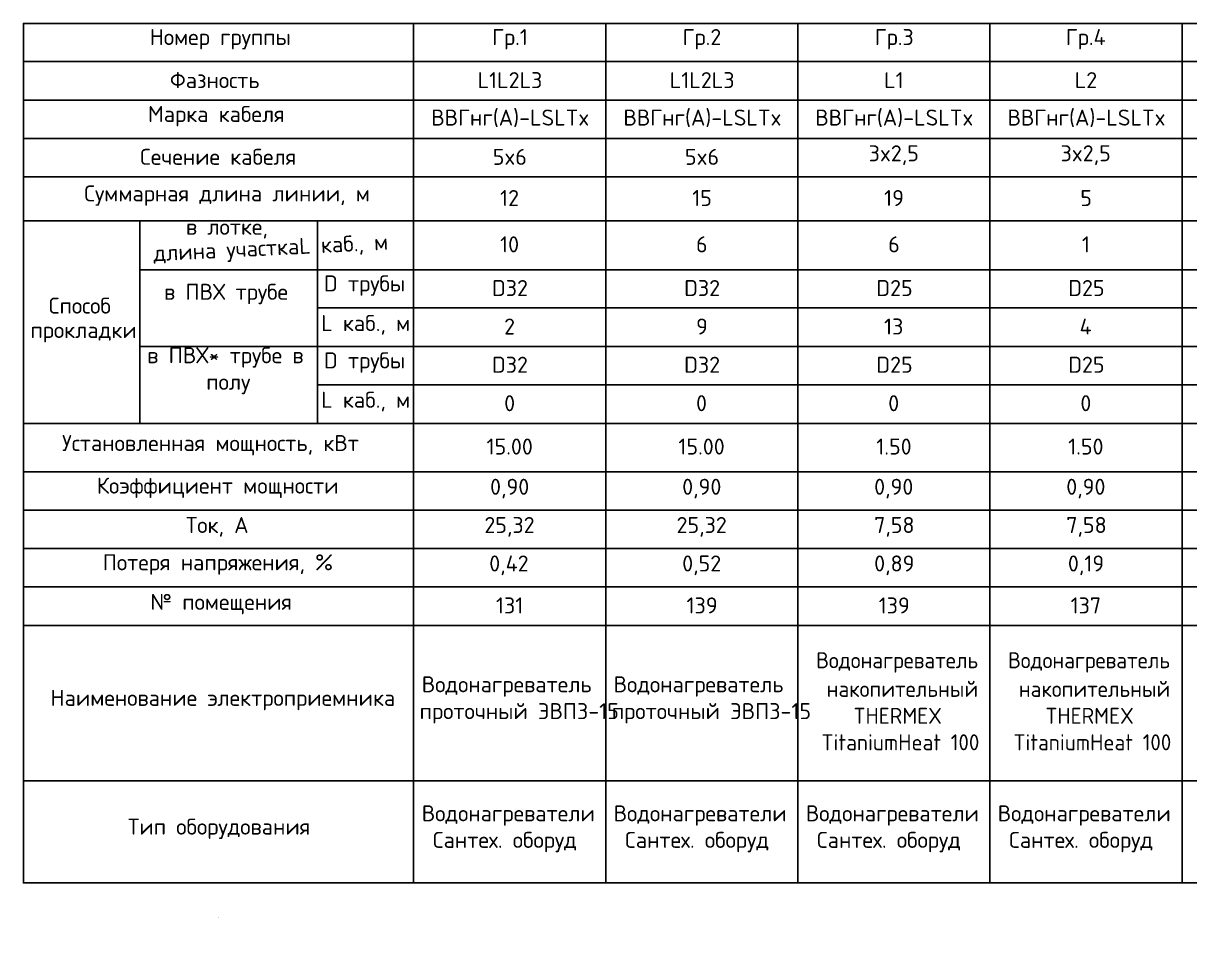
# Model space of a CAD drawing. Header units: millimetres. Extents: x -32 to 417638015, y -35 to 175284279.
# Drawn here: x 416802061 to 416820279, y 175210069 to 175224255 of the extents above; entities that cross this region are included whole.
import ezdxf

# ---------------------------------------------------------------- set-up
doc = ezdxf.new("R2010")
doc.units = ezdxf.units.MM
doc.layers.add('PDF _0', color=7, linetype='Continuous')
doc.layers.add('PDF _Текст', color=7, linetype='Continuous')
doc.styles.add('PDF GOST Common', font='GOST_Common.ttf')
doc.styles.add('PDF ISOCPEUR', font='isocpeur.ttf')

msp = doc.modelspace()

# ---------------------------------------------------------------- linework, layer by layer
at = {"layer": 'PDF _0', "lineweight": 25}
for points in [[(416832155, 175210831), (416802061, 175210831), (416802061, 175224255), (416832155, 175224255)], [(416808157, 175224255), (416808157, 175210831)], [(416811159, 175224255), (416811159, 175210831)], [(416814156, 175224255), (416814156, 175210831)], [(416817157, 175224255), (416817157, 175210831)], [(416820159, 175224255), (416820159, 175210831)], [(416802061, 175223658), (416832155, 175223658)], [(416802061, 175223057), (416832155, 175223057)], [(416802061, 175222456), (416832155, 175222456)], [(416802061, 175221859), (416832155, 175221859)], [(416802061, 175221169), (416832155, 175221169)], [(416803881, 175221169), (416803881, 175218007)], [(416806658, 175221169), (416806658, 175218007)], [(416803881, 175220407), (416832156, 175220407)], [(416806658, 175219810), (416832156, 175219810)], [(416803881, 175219209), (416832156, 175219209)], [(416806658, 175218608), (416832156, 175218608)], [(416802061, 175218007), (416832155, 175218007)], [(416802061, 175217253), (416832155, 175217253)], [(416802061, 175216652), (416832155, 175216652)], [(416802061, 175216051), (416832155, 175216051)], [(416802061, 175215454), (416832155, 175215454)], [(416802061, 175214853), (416832155, 175214853)], [(416802061, 175212423), (416832155, 175212423)]]:
    msp.add_lwpolyline(points, dxfattribs=at)

# ---------------------------------------------------------------- texts
at = {"layer": 'PDF _Текст', "attachment_point": 4}
for s, insert, char_height, style in [('Номер группы', (416804034, 175224007), 250, 'PDF ISOCPEUR'), ('Гр.1', (416809381, 175224007), 250, 'PDF ISOCPEUR'), ('Гр.2', (416812357, 175224007), 250, 'PDF ISOCPEUR'), ('Гр.3', (416815358, 175224007), 250, 'PDF ISOCPEUR'), ('Гр.4', (416818343, 175224007), 250, 'PDF ISOCPEUR'), ('Фазность', (416804351, 175223368), 250, 'PDF ISOCPEUR'), ('L1L2L3', (416809156, 175223368), 250, 'PDF ISOCPEUR'), ('L1L2L3', (416812158, 175223368), 250, 'PDF ISOCPEUR'), ('L1', (416815506, 175223368), 250, 'PDF ISOCPEUR'), ('L2', (416818483, 175223368), 250, 'PDF ISOCPEUR'), ('Марка кабеля', (416804008, 175222805), 250, 'PDF ISOCPEUR'), ('ВВГнг(A)-LSLTx', (416808432, 175222771), 250, 'PDF ISOCPEUR'), ('ВВГнг(A)-LSLTx', (416811434, 175222771), 250, 'PDF ISOCPEUR'), ('ВВГнг(A)-LSLTx', (416814431, 175222771), 250, 'PDF ISOCPEUR'), ('ВВГнг(A)-LSLTx', (416817433, 175222771), 250, 'PDF ISOCPEUR'), ('Сечение кабеля', (416803885, 175222170), 250, 'PDF ISOCPEUR'), ('5x6', (416809393, 175222170), 250, 'PDF ISOCPEUR'), ('5x6', (416812395, 175222170), 250, 'PDF ISOCPEUR'), ('3x2,5', (416815265, 175222196), 250, 'PDF ISOCPEUR'), ('3x2,5', (416818262, 175222196), 250, 'PDF ISOCPEUR'), ('Суммарная длина линии, м', (416803013, 175221565), 250, 'PDF ISOCPEUR'), ('12', (416809508, 175221527), 250, 'PDF ISOCPEUR'), ('15', (416812509, 175221527), 250, 'PDF ISOCPEUR'), ('19', (416815506, 175221527), 250, 'PDF ISOCPEUR'), ('5', (416818571, 175221527), 250, 'PDF ISOCPEUR'), ('в лотке,', (416804601, 175221048), 250, 'PDF ISOCPEUR'), ('10', (416809508, 175220803), 250, 'PDF ISOCPEUR'), ('6', (416812568, 175220803), 250, 'PDF ISOCPEUR'), ('6', (416815570, 175220803), 250, 'PDF ISOCPEUR'), ('1', (416818597, 175220803), 250, 'PDF ISOCPEUR'), ('D трубы', (416806756, 175220159), 250, 'PDF ISOCPEUR'), ('D32', (416809381, 175220121), 250, 'PDF ISOCPEUR'), ('D32', (416812382, 175220121), 250, 'PDF ISOCPEUR'), ('D25', (416815384, 175220121), 250, 'PDF ISOCPEUR'), ('D25', (416818381, 175220121), 250, 'PDF ISOCPEUR'), ('в ПВХ трубе', (416804258, 175220028), 250, 'PDF ISOCPEUR'), ('Способ', (416802459, 175219846), 250, 'PDF ISOCPEUR'), ('L каб., м', (416806713, 175219545), 250, 'PDF ISOCPEUR'), ('прокладки', (416802171, 175219431), 250, 'PDF ISOCPEUR'), ('2', (416809571, 175219520), 250, 'PDF ISOCPEUR'), ('9', (416812568, 175219520), 250, 'PDF ISOCPEUR'), ('13', (416815506, 175219520), 250, 'PDF ISOCPEUR'), ('4', (416818559, 175219520), 250, 'PDF ISOCPEUR'), ('в ПВХ* трубе в', (416803996, 175219037), 250, 'PDF ISOCPEUR'), ('D трубы', (416806756, 175218957), 250, 'PDF ISOCPEUR'), ('D32', (416809381, 175218923), 250, 'PDF ISOCPEUR'), ('D32', (416812382, 175218923), 250, 'PDF ISOCPEUR'), ('D25', (416815384, 175218923), 250, 'PDF ISOCPEUR'), ('D25', (416818381, 175218923), 250, 'PDF ISOCPEUR'), ('полу', (416804918, 175218622), 250, 'PDF ISOCPEUR'), ('L каб., м', (416806713, 175218347), 250, 'PDF ISOCPEUR'), ('0', (416809571, 175218322), 250, 'PDF ISOCPEUR'), ('0', (416812568, 175218322), 250, 'PDF ISOCPEUR'), ('0', (416815570, 175218322), 250, 'PDF ISOCPEUR'), ('0', (416818571, 175218322), 250, 'PDF ISOCPEUR'), ('Установленная мощность, кВт', (416802666, 175217666), 250, 'PDF ISOCPEUR'), ('15.00', (416809296, 175217645), 250, 'PDF ISOCPEUR'), ('15.00', (416812293, 175217645), 250, 'PDF ISOCPEUR'), ('1.50', (416815384, 175217645), 250, 'PDF ISOCPEUR'), ('1.50', (416818381, 175217645), 250, 'PDF ISOCPEUR'), ('Коэффициент мощности', (416803208, 175217001), 250, 'PDF ISOCPEUR'), ('0,90', (416809351, 175216988), 250, 'PDF ISOCPEUR'), ('0,90', (416812352, 175216988), 250, 'PDF ISOCPEUR'), ('0,90', (416815350, 175216988), 250, 'PDF ISOCPEUR'), ('0,90', (416818351, 175216988), 250, 'PDF ISOCPEUR'), ('Ток, А', (416804601, 175216391), 250, 'PDF ISOCPEUR'), ('25,32', (416809262, 175216391), 250, 'PDF ISOCPEUR'), ('25,32', (416812264, 175216391), 250, 'PDF ISOCPEUR'), ('7,58', (416815350, 175216391), 250, 'PDF ISOCPEUR'), ('7,58', (416818351, 175216391), 250, 'PDF ISOCPEUR'), ('Потеря напряжения, %', (416803301, 175215803), 250, 'PDF ISOCPEUR'), ('0,42', (416809338, 175215790), 250, 'PDF ISOCPEUR'), ('0,52', (416812352, 175215790), 250, 'PDF ISOCPEUR'), ('0,89', (416815350, 175215790), 250, 'PDF ISOCPEUR'), ('0,19', (416818377, 175215790), 250, 'PDF ISOCPEUR'), ('№ помещения', (416804046, 175215185), 250, 'PDF ISOCPEUR'), ('131', (416809444, 175215164), 250, 'PDF ISOCPEUR'), ('139', (416812420, 175215164), 250, 'PDF ISOCPEUR'), ('139', (416815422, 175215164), 250, 'PDF ISOCPEUR'), ('137', (416818419, 175215164), 250, 'PDF ISOCPEUR'), ('Водонагреватель', (416814444, 175214274), 250, 'PDF GOST Common'), ('Водонагреватель', (416817441, 175214274), 250, 'PDF GOST Common'), ('Водонагреватель', (416808284, 175213898), 250, 'PDF ISOCPEUR'), ('Водонагреватель', (416811281, 175213898), 250, 'PDF ISOCPEUR'), ('Наименование электроприемника', (416802484, 175213686), 250, 'PDF ISOCPEUR'), ('накопительный', (416814609, 175213860), 250, 'PDF GOST Common'), ('накопительный', (416817610, 175213860), 250, 'PDF GOST Common'), ('проточный ЭВПЗ-15', (416808250, 175213479), 250, 'PDF ISOCPEUR'), ('проточный ЭВПЗ-15', (416811252, 175213479), 250, 'PDF ISOCPEUR'), ('THERMEX', (416815028, 175213440), 250, 'PDF GOST Common'), ('THERMEX', (416818025, 175213440), 250, 'PDF GOST Common'), ('TitaniumHeat 100', (416814528, 175213026), 250, 'PDF GOST Common'), ('TitaniumHeat 100', (416817526, 175213026), 250, 'PDF GOST Common'), ('Водонагреватели', (416808284, 175211883), 250, 'PDF ISOCPEUR'), ('Водонагреватели', (416811281, 175211883), 250, 'PDF ISOCPEUR'), ('Водонагреватели', (416814283, 175211883), 250, 'PDF ISOCPEUR'), ('Водонагреватели', (416817280, 175211883), 250, 'PDF ISOCPEUR'), ('Тип оборудования', (416803695, 175211675), 250, 'PDF ISOCPEUR'), ('Сантех. оборуд', (416808458, 175211468), 250, 'PDF ISOCPEUR'), ('Сантех. оборуд', (416811459, 175211468), 250, 'PDF ISOCPEUR'), ('Сантех. оборуд', (416814457, 175211468), 250, 'PDF ISOCPEUR'), ('Сантех. оборуд', (416817458, 175211468), 250, 'PDF ISOCPEUR'), ('Коэф спроса', (416805105, 175210704), 0.999, 'PDF ISOCPEUR'), ('0,40', (416809656, 175210704), 0.999, 'PDF ISOCPEUR'), ('0,15', (416812657, 175210704), 0.999, 'PDF ISOCPEUR'), ('0,50', (416815655, 175210704), 0.999, 'PDF ISOCPEUR'), ('0,20', (416818656, 175210704), 0.999, 'PDF ISOCPEUR'), ('6,00', (416809656, 175210476), 0.999, 'PDF ISOCPEUR'), ('2,25', (416812657, 175210476), 0.999, 'PDF ISOCPEUR'), ('0,75', (416815655, 175210476), 0.999, 'PDF ISOCPEUR'), ('0,30', (416818656, 175210476), 0.999, 'PDF ISOCPEUR'), ('Полная расчетная мощность', (416805101, 175210285), 0.999, 'PDF ISOCPEUR'), ('6,67', (416809656, 175210285), 0.999, 'PDF ISOCPEUR'), ('2,50', (416812657, 175210285), 0.999, 'PDF ISOCPEUR'), ('0,83', (416815655, 175210285), 0.999, 'PDF ISOCPEUR'), ('0,33', (416818656, 175210285), 0.999, 'PDF ISOCPEUR'), ('Косинус Итог', (416805105, 175210069), 0.999, 'PDF ISOCPEUR')]:
    msp.add_mtext(s, dxfattribs=dict(at, insert=insert, char_height=char_height, style=style))
at = {"layer": 'PDF _Текст', "insert": (416804093, 175220629), "char_height": 250, "attachment_point": 4, "rotation": 2.8418, "style": 'PDF ISOCPEUR'}
msp.add_mtext('длина участкаL каб., м', dxfattribs=at)

doc.saveas('drawing.dxf')
